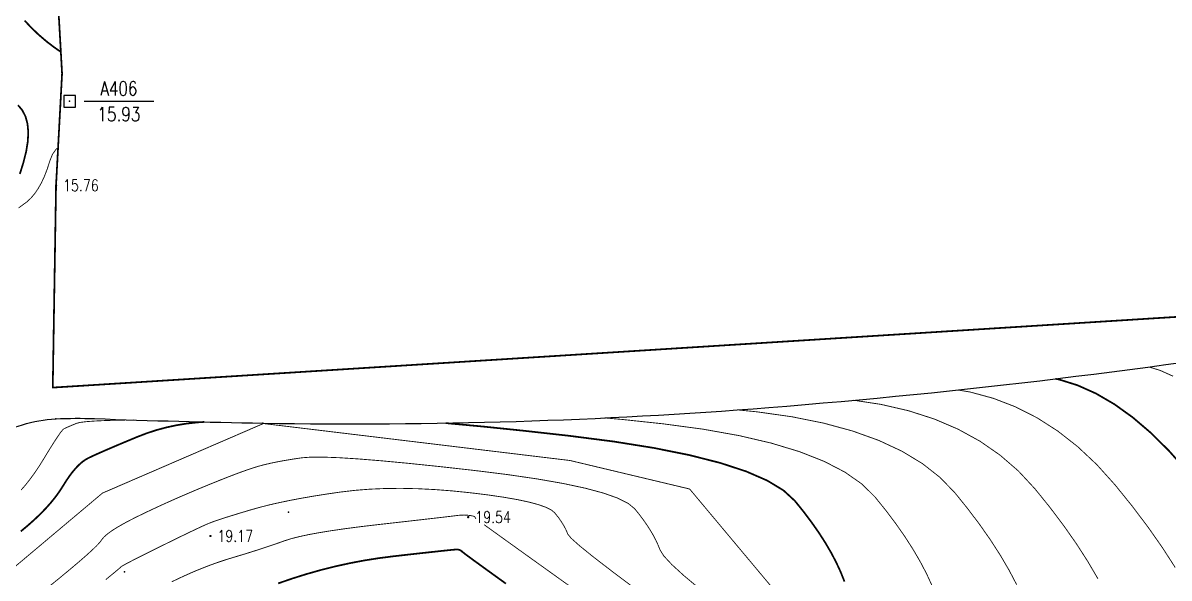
# Model space of a CAD drawing. Extents: x 940 to 2162, y 608 to 1562.
# Drawn here: x 1010.9 to 1109.7, y 1265 to 1312.8 of the extents above; entities that cross this region are included whole.
import ezdxf
from ezdxf.enums import TextEntityAlignment as Align

# ---------------------------------------------------------------- set-up
doc = ezdxf.new("R2010")
doc.units = 0
doc.header["$LTSCALE"] = 0.5
doc.header["$PDSIZE"] = 0.2
doc.layers.get('0').update_dxf_attribs({"linetype": 'CONTINUOUS'})
for name, color, linetype in [('DGX', 2, 'CONTINUOUS'), ('DMTZ', 3, 'CONTINUOUS'), ('GCD', 1, 'CONTINUOUS'), ('JMD', 6, 'CONTINUOUS'), ('KZD', 1, 'CONTINUOUS'), ('ZBTZ', 3, 'CONTINUOUS'), ('ZDH', 1, 'CONTINUOUS')]:
    doc.layers.add(name, color=color, linetype=linetype)
doc.styles.add('HZ', font='rs.shx', dxfattribs={"width": 0.8, "bigfont": 'hztxt.shx'})
doc.linetypes.add('10421', pattern='A,2,[150,AAA.SHX,S=1,R=0,X=0,Y=1],1e-11', length=2)
doc.linetypes.add('1161', pattern='A,0,[149,AAA.SHX,S=0.15,R=0,X=0,Y=0],-1.6', length=1.6)
doc.linetypes.add('443', pattern='A,5,[169,AAA.SHX,S=0.83,R=0,X=0,Y=0],5', length=10)

# ---------------------------------------------------------------- blocks, each defined once
blk = doc.blocks.new('GC200')
at = {"linetype": 'Continuous', "const_width": 0.2, "flags": 128}
blk.add_lwpolyline([(-0.1, 0, 1), (0.1, 0, 1)], format="xyb", close=True, dxfattribs=at)
blk = doc.blocks.new('gc261')
blk.add_lwpolyline([(-1, -1), (1, -1), (1, 1), (-1, 1)], close=True)
blk.add_point((0, 0))

msp = doc.modelspace()

# ---------------------------------------------------------------- linework, layer by layer
at = {"layer": 'DGX', "color": 3, "linetype": 'Continuous', "const_width": 0.15, "flags": 128}
for points, elevation in [([(1014.156, 1310.353), (1013.586, 1310.743), (1012.888, 1311.279), (1012.227, 1311.845), (1011.605, 1312.443), (1011.036, 1313.048)], 15), ([(1010.461, 1305.763), (1010.838, 1305.315), (1011.111, 1304.78), (1011.281, 1304.158), (1011.347, 1303.449), (1011.31, 1302.652), (1011.169, 1301.768), (1010.925, 1300.797), (1010.62, 1299.828)], 15), ([(1117.827, 1265.885), (1117.805, 1265.962), (1117.762, 1266.104), (1117.722, 1266.228), (1117.687, 1266.334), (1117.655, 1266.422), (1117.626, 1266.491), (1117.602, 1266.541), (1117.483, 1266.697), (1117.172, 1267.082), (1116.669, 1267.695), (1115.975, 1268.536), (1115.088, 1269.607), (1114.009, 1270.906), (1112.738, 1272.434), (1111.275, 1274.19), (1109.713, 1275.956), (1108.145, 1277.51), (1106.571, 1278.854), (1104.991, 1279.987), (1103.405, 1280.91), (1101.813, 1281.621), (1100.214, 1282.122), (1099.908, 1282.177)], 15), ([(1010.702, 1269.029), (1011.305, 1269.53), (1011.865, 1270.028), (1012.383, 1270.521), (1012.858, 1271.011), (1013.291, 1271.498), (1013.682, 1271.98), (1014.03, 1272.459), (1014.336, 1272.934), (1014.619, 1273.386), (1014.898, 1273.794), (1015.175, 1274.159), (1015.447, 1274.481), (1015.716, 1274.759), (1015.982, 1274.994), (1016.245, 1275.186), (1016.503, 1275.335), (1016.795, 1275.475), (1017.155, 1275.641), (1017.585, 1275.832), (1018.083, 1276.05), (1018.65, 1276.294), (1019.286, 1276.563), (1019.991, 1276.858), (1020.764, 1277.179), (1021.581, 1277.492), (1022.415, 1277.763), (1023.267, 1277.991), (1024.136, 1278.177), (1025.023, 1278.321), (1025.927, 1278.422), (1026.535, 1278.462)], 17.5), ([(1047.339, 1278.361), (1050.481, 1278.07), (1054.042, 1277.704), (1057.958, 1277.268), (1061.845, 1276.769), (1065.317, 1276.213), (1068.375, 1275.598), (1071.017, 1274.926), (1073.245, 1274.197), (1075.058, 1273.41), (1076.456, 1272.565), (1077.44, 1271.662), (1078.186, 1270.739), (1078.871, 1269.83), (1079.497, 1268.937), (1080.062, 1268.06), (1080.567, 1267.198), (1081.012, 1266.351), (1081.397, 1265.519), (1081.722, 1264.703)], 17.5), ([(1032.894, 1264.545), (1034.12, 1264.968), (1035.351, 1265.354), (1036.587, 1265.703), (1037.828, 1266.014), (1039.074, 1266.288), (1040.325, 1266.524), (1041.582, 1266.722), (1042.844, 1266.884), (1044.035, 1267.018), (1045.078, 1267.134), (1045.974, 1267.233), (1046.723, 1267.314), (1047.324, 1267.379), (1047.779, 1267.425), (1048.085, 1267.454), (1048.245, 1267.466), (1048.329, 1267.466), (1048.407, 1267.459), (1048.48, 1267.444), (1048.549, 1267.423), (1048.612, 1267.395), (1048.67, 1267.36), (1048.723, 1267.318), (1048.771, 1267.269), (1049.04, 1267.059), (1049.756, 1266.531), (1050.918, 1265.688), (1052.527, 1264.527)], 20)]:
    msp.add_lwpolyline(points, dxfattribs=dict(at, elevation=elevation))
at = {"layer": 'DGX', "linetype": 'Continuous', "const_width": 0.075, "flags": 128}
for points, elevation in [([(1013.918, 1302.087), (1013.74, 1301.96), (1013.431, 1301.519), (1013.192, 1300.909), (1012.979, 1300.242), (1012.743, 1299.632), (1012.486, 1299.079), (1012.208, 1298.583), (1011.908, 1298.144), (1011.586, 1297.761), (1011.243, 1297.436), (1010.878, 1297.168), (1010.516, 1296.903)], 15.5), ([(1110.052, 1282.403), (1108.952, 1282.895), (1107.955, 1283.207)], 14.5), ([(1110.235, 1265.919), (1109.117, 1267.651), (1107.88, 1269.415), (1106.523, 1271.211), (1105.046, 1273.039), (1103.474, 1274.783), (1101.831, 1276.327), (1100.116, 1277.671), (1098.331, 1278.814), (1096.475, 1279.757), (1094.547, 1280.499), (1092.549, 1281.041), (1091.48, 1281.218)], 15.5), ([(1082.513, 1280.33), (1084.873, 1279.973), (1087.24, 1279.427), (1089.45, 1278.717), (1091.503, 1277.842), (1093.398, 1276.802), (1095.137, 1275.598), (1096.719, 1274.229), (1098.144, 1272.695), (1099.439, 1271.092), (1100.629, 1269.516), (1101.714, 1267.966), (1102.695, 1266.444), (1103.572, 1264.947)], 16), ([(1061.049, 1278.809), (1062.559, 1278.674), (1066.089, 1278.297), (1069.521, 1277.837), (1072.625, 1277.284), (1075.4, 1276.638), (1077.846, 1275.898), (1079.963, 1275.065), (1081.751, 1274.139), (1083.211, 1273.119), (1084.341, 1272.006), (1085.27, 1270.856), (1086.124, 1269.726), (1086.903, 1268.614), (1087.607, 1267.521), (1088.236, 1266.448), (1088.79, 1265.393), (1089.269, 1264.358)], 17), ([(1072.493, 1279.5), (1074.219, 1279.326), (1077.197, 1278.905), (1079.932, 1278.356), (1082.425, 1277.677), (1084.674, 1276.87), (1086.681, 1275.934), (1088.444, 1274.868), (1089.965, 1273.674), (1091.243, 1272.351), (1092.354, 1270.974), (1093.376, 1269.621), (1094.308, 1268.29), (1095.151, 1266.982), (1095.904, 1265.697), (1096.567, 1264.435)], 16.5), ([(1006.173, 1262.6), (1017.747, 1272.329), (1031.623, 1278.323), (1058.063, 1275.135), (1068.371, 1272.68), (1076.951, 1262.439), (1095.592, 1248.1), (1092.349, 1235.453), (1087.995, 1226.038), (1083.075, 1220.756), (1063.737, 1210.084), (1055.226, 1203.74), (1036.535, 1197.056), (1014.874, 1182.849), (1008.465, 1181.412), (1001.99, 1178.111)], 18), ([(1010.738, 1272.599), (1011.134, 1273.058), (1011.524, 1273.553), (1011.91, 1274.085), (1012.292, 1274.652), (1012.668, 1275.256), (1013.023, 1275.841), (1013.339, 1276.352), (1013.617, 1276.79), (1013.856, 1277.153), (1014.056, 1277.444), (1014.217, 1277.66), (1014.34, 1277.803), (1014.425, 1277.872), (1014.498, 1277.907), (1014.589, 1277.949), (1014.698, 1277.997), (1014.824, 1278.052), (1014.967, 1278.114), (1015.127, 1278.182), (1015.306, 1278.256), (1015.501, 1278.338), (1015.812, 1278.416), (1016.335, 1278.483), (1017.071, 1278.538), (1018.021, 1278.582), (1019.183, 1278.614), (1020.425, 1278.633)], 17), ([(1013.06, 1264.209), (1014.048, 1265.011), (1014.918, 1265.73), (1015.671, 1266.366), (1016.307, 1266.918), (1016.824, 1267.386), (1017.224, 1267.771), (1017.507, 1268.072), (1017.671, 1268.29), (1017.811, 1268.475), (1018.017, 1268.677), (1018.29, 1268.897), (1018.631, 1269.135), (1019.038, 1269.39), (1019.512, 1269.663), (1020.053, 1269.953), (1020.661, 1270.262), (1021.312, 1270.579), (1021.984, 1270.899), (1022.675, 1271.22), (1023.387, 1271.543), (1024.118, 1271.868), (1024.87, 1272.195), (1025.641, 1272.524), (1026.432, 1272.854), (1027.206, 1273.171), (1027.925, 1273.461), (1028.589, 1273.722), (1029.199, 1273.955), (1029.753, 1274.16), (1030.253, 1274.338), (1030.697, 1274.487), (1031.087, 1274.608), (1031.464, 1274.714), (1031.872, 1274.816), (1032.31, 1274.916), (1032.779, 1275.013), (1033.278, 1275.107), (1033.807, 1275.198), (1034.366, 1275.286), (1034.956, 1275.372), (1035.716, 1275.428), (1036.786, 1275.43), (1038.166, 1275.377), (1039.855, 1275.269), (1041.855, 1275.106), (1044.165, 1274.889), (1046.785, 1274.617), (1049.715, 1274.29), (1052.631, 1273.928), (1055.212, 1273.551), (1057.456, 1273.159), (1059.365, 1272.752), (1060.937, 1272.33), (1062.173, 1271.893), (1063.073, 1271.441), (1063.636, 1270.974), (1064.017, 1270.503), (1064.366, 1270.04), (1064.685, 1269.585), (1064.973, 1269.137), (1065.231, 1268.698), (1065.458, 1268.266), (1065.654, 1267.842), (1065.82, 1267.426), (1066.149, 1266.905), (1066.836, 1266.166), (1067.882, 1265.21), (1069.286, 1264.035)], 18.5), ([(1018.031, 1264.871), (1018.591, 1265.331), (1018.996, 1265.667), (1019.245, 1265.879), (1019.339, 1265.968), (1019.407, 1266.02), (1019.576, 1266.119), (1019.848, 1266.267), (1020.222, 1266.462), (1020.698, 1266.706), (1021.277, 1266.997), (1021.957, 1267.337), (1022.74, 1267.725), (1023.534, 1268.116), (1024.25, 1268.467), (1024.887, 1268.776), (1025.446, 1269.045), (1025.926, 1269.273), (1026.328, 1269.46), (1026.65, 1269.606), (1026.895, 1269.711), (1027.132, 1269.804), (1027.434, 1269.913), (1027.8, 1270.038), (1028.231, 1270.179), (1028.725, 1270.335), (1029.285, 1270.508), (1029.909, 1270.697), (1030.597, 1270.902), (1031.347, 1271.112), (1032.158, 1271.317), (1033.029, 1271.515), (1033.96, 1271.708), (1034.952, 1271.895), (1036.004, 1272.076), (1037.116, 1272.251), (1038.289, 1272.421), (1039.516, 1272.565), (1040.794, 1272.666), (1042.121, 1272.723), (1043.498, 1272.737), (1044.926, 1272.706), (1046.403, 1272.632), (1047.929, 1272.514), (1049.506, 1272.352), (1051.021, 1272.164), (1052.361, 1271.968), (1053.526, 1271.765), (1054.517, 1271.553), (1055.333, 1271.334), (1055.975, 1271.107), (1056.442, 1270.872), (1056.735, 1270.63), (1056.932, 1270.385), (1057.114, 1270.145), (1057.279, 1269.908), (1057.429, 1269.676), (1057.563, 1269.448), (1057.68, 1269.224), (1057.782, 1269.004), (1057.868, 1268.788), (1058.161, 1268.43), (1058.885, 1267.785), (1060.038, 1266.852), (1061.622, 1265.632), (1063.635, 1264.124)], 19), ([(1023.723, 1264.684), (1024.394, 1265.007), (1025.059, 1265.312), (1025.72, 1265.598), (1026.375, 1265.866), (1027.025, 1266.117), (1027.669, 1266.349), (1028.309, 1266.562), (1028.942, 1266.758), (1029.565, 1266.944), (1030.17, 1267.128), (1030.757, 1267.312), (1031.327, 1267.495), (1031.879, 1267.676), (1032.414, 1267.856), (1032.931, 1268.035), (1033.43, 1268.213), (1033.986, 1268.39), (1034.671, 1268.567), (1035.486, 1268.743), (1036.432, 1268.918), (1037.507, 1269.092), (1038.711, 1269.266), (1040.046, 1269.44), (1041.511, 1269.612), (1042.954, 1269.775), (1044.225, 1269.919), (1045.323, 1270.044), (1046.248, 1270.15), (1047.002, 1270.237), (1047.582, 1270.306), (1047.99, 1270.355), (1048.226, 1270.385), (1048.373, 1270.403), (1048.517, 1270.418), (1048.657, 1270.428), (1048.792, 1270.433), (1048.924, 1270.435), (1049.053, 1270.432), (1049.177, 1270.425), (1049.298, 1270.413), (1049.41, 1270.399), (1049.509, 1270.385), (1049.595, 1270.37), (1049.669, 1270.354), (1049.729, 1270.338), (1049.777, 1270.321), (1049.811, 1270.304), (1049.833, 1270.286), (1049.848, 1270.267), (1049.861, 1270.25), (1049.873, 1270.232), (1049.885, 1270.215), (1049.894, 1270.198), (1049.903, 1270.181), (1049.911, 1270.165), (1049.917, 1270.149), (1049.96, 1270.117)], 19.5), ([(1050.651, 1269.608), (1050.933, 1269.403), (1052.194, 1268.494), (1053.957, 1267.229), (1056.222, 1265.606), (1058.989, 1263.626)], 19.5)]:
    msp.add_lwpolyline(points, dxfattribs=dict(at, elevation=elevation))
at = {"layer": 'DMTZ', "linetype": '10421', "flags": 128}
msp.add_lwpolyline([(1003.546, 1279.792, 0.070666), (1006.369, 1277.961, 0.121754), (1007.898, 1277.67, 0.063659), (1010.844, 1278.21, -0.06519), (1013.722, 1278.729, -0.021192), (1017.065, 1278.748, 0.004876), (1031.583, 1278.358, 0.024015), (1075.2, 1279.706, 0.020935), (1124.887, 1285.737)], format="xyb", dxfattribs=at)
at = {"layer": 'JMD', "linetype": '443', "const_width": 0.15, "flags": 128}
msp.add_lwpolyline([(1018.608, 1422.274), (1081.654, 1415.283), (1081.964, 1418.138), (1134.332, 1411.848), (1135.595, 1306.947), (1135.119, 1302.926), (1134.5, 1295.966), (1134.461, 1294.147), (1134.378, 1289.023), (1013.46, 1281.421), (1013.743, 1298.844), (1014.262, 1308.48), (1011.575, 1356.136), (1013.259, 1381.339), (1018.608, 1422.274)], close=True, dxfattribs=at)
at = {"layer": 'KZD', "linetype": 'Continuous'}
msp.add_line((1016.16, 1306.09), (1022.16, 1306.09), dxfattribs=at)
at = {"layer": 'ZBTZ', "linetype": '1161', "elevation": 10.434, "flags": 128}
msp.add_lwpolyline([(1020.284, 1434.36), (1018.846, 1434.635), (975.761, 1445.017), (974.599, 1444.021), (976.622, 1297.17), (976.667, 1293.433), (977.082, 1260.359), (977.14, 1247.885), (987.302, 1248.093), (987.563, 1239.875), (979.366, 1239.67), (963.969, 1239.285), (964.736, 1230.673), (962.422, 1230.467), (963.264, 1211.145), (964.031, 1187.555), (968.129, 1164.597), (978.887, 1142.015), (988.427, 1127.787), (1013.14, 1137.603), (1027.097, 1144.743), (1039.656, 1152.3), (1045.268, 1155.482), (1064.515, 1166.983), (1082.553, 1177.399), (1093.084, 1183.61), (1097.727, 1185.738), (1111.746, 1191.85), (1126.595, 1197.081), (1146.073, 1202.148), (1165.386, 1205.312), (1167.667, 1205.546), (1175.568, 1206.294), (1177.785, 1206.359), (1186.409, 1206.705), (1186.366, 1207.546), (1186.08, 1209.889), (1184.971, 1211.903), (1183.929, 1276.782), (1179.461, 1282.832), (1164.702, 1295.398), (1155.817, 1299.009), (1144.225, 1294.882), (1134.461, 1294.147), (1134.378, 1289.023), (1013.46, 1281.421), (1013.743, 1298.844), (1014.262, 1308.48), (1011.575, 1356.136), (1013.259, 1381.339), (1018.608, 1422.274), (1020.284, 1434.36), (975.761, 1445.017)], close=True, dxfattribs=at)
at = {"layer": 'ZDH', "linetype": 'Continuous'}
for p in [(1014.262, 1308.48, 15.245), (1013.743, 1298.844, 15.758), (1013.46, 1281.421, 16.003), (1013.722, 1278.729, 16.831), (1031.583, 1278.358, 17.994), (1033.789, 1270.671, 19.165), (1049.281, 1270.258, 19.54), (1027.054, 1268.63, 19.172), (1019.646, 1265.541, 19.092)]:
    msp.add_point(p, dxfattribs=at)

# ---------------------------------------------------------------- block references
at = {"layer": 'GCD', "linetype": 'Continuous'}
ref = msp.add_blockref('GC200', (1013.743, 1298.844, 15.758), dxfattribs=dict(at, xscale=0.5, yscale=0.5, zscale=0.5))
ref.add_attrib('height', '15.76', dxfattribs={"linetype": 'Continuous', "height": 1, "style": 'HZ', "width": 0.8}).set_placement((1014.343, 1298.844, 15.758), align=Align.MIDDLE_LEFT)
ref = msp.add_blockref('GC200', (1049.281, 1270.258, 19.54), dxfattribs=dict(at, xscale=0.5, yscale=0.5, zscale=0.5))
ref.add_attrib('height', '19.54', dxfattribs={"linetype": 'Continuous', "height": 1, "style": 'HZ', "width": 0.8}).set_placement((1049.881, 1270.258, 19.54), align=Align.MIDDLE_LEFT)
ref = msp.add_blockref('GC200', (1027.054, 1268.63, 19.172), dxfattribs=dict(at, xscale=0.5, yscale=0.5, zscale=0.5))
ref.add_attrib('height', '19.17', dxfattribs={"linetype": 'Continuous', "height": 1, "style": 'HZ', "width": 0.8}).set_placement((1027.654, 1268.63, 19.172), align=Align.MIDDLE_LEFT)
at = {"layer": 'KZD', "linetype": 'Continuous', "xscale": 0.5, "yscale": 0.5}
msp.add_blockref('gc261', (1014.91, 1306.09, 15.93), dxfattribs=at)

# ---------------------------------------------------------------- texts
at = {"layer": 'KZD', "linetype": 'Continuous', "style": 'HZ', "width": 0.8}
for s, p in [('A406', (1019.16, 1307.19)), ('15.93', (1019.16, 1304.99))]:
    msp.add_text(s, height=1.2, dxfattribs=at).set_placement(p, align=Align.MIDDLE)

doc.saveas('drawing.dxf')
